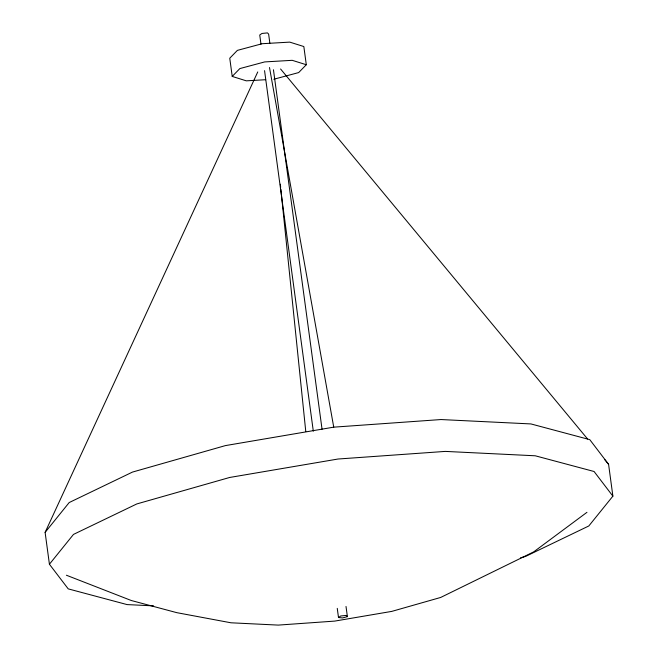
<?xml version="1.0" encoding="UTF-8"?>
<svg xmlns="http://www.w3.org/2000/svg" width="658" height="658" viewBox="0 0 658 658"><rect width="100%" height="100%" fill="white"/><g stroke="black" fill="none" stroke-linecap="round" stroke-linejoin="round"><path stroke-width="0.99" d="M153.627 605.878L127.068 604.587L68.226 588.877L49.416 564.235L45.114 532.371L257.755 71.944M45.114 532.371L69.189 502.548L132.497 472.074L225.398 445.606L333.738 427.157L441.025 419.549L530.932 423.933L589.774 439.643L608.584 464.293L612.886 496.148L588.811 525.972L525.503 556.446L520.56 557.852M49.416 564.235L73.499 534.403L136.806 503.938L229.7 477.461L338.039 459.021L445.334 451.404L535.242 455.788L594.075 471.498L612.886 496.148M232.216 76.418L239.841 68.58L264.697 61.918L292.226 60.322L306.299 64.739L303.832 46.537L289.759 42.12L262.238 43.708L237.382 50.378L229.757 58.217L232.216 76.418L246.289 80.835L265.659 79.717M306.299 64.739L298.666 72.577L273.81 79.24M586.961 512.319L533.654 551.906L440.671 597.456L391.781 611.389L334.757 621.094L278.285 625.1L230.958 622.789L176.805 612.664L131.337 600.524L66.384 575.224M338.5 617.525L340.737 615.978L346.231 615.427L347.391 616.628L342.612 617.92L338.5 617.525L337.258 608.362M280.571 68.975L587.586 438.993M604.644 459.547L608.584 464.293M269.5 67.527L333.738 427.157M269.87 43.264L268.629 34.101L267.469 32.9L261.974 33.459L259.737 34.997L260.979 44.168M273.448 69.748L322.05 429.238M346.009 606.446L347.391 616.628M264.557 70.645L313.307 431.155M280.349 184.215L280.662 187.275M280.876 189.323L305.773 431.533"/></g></svg>
